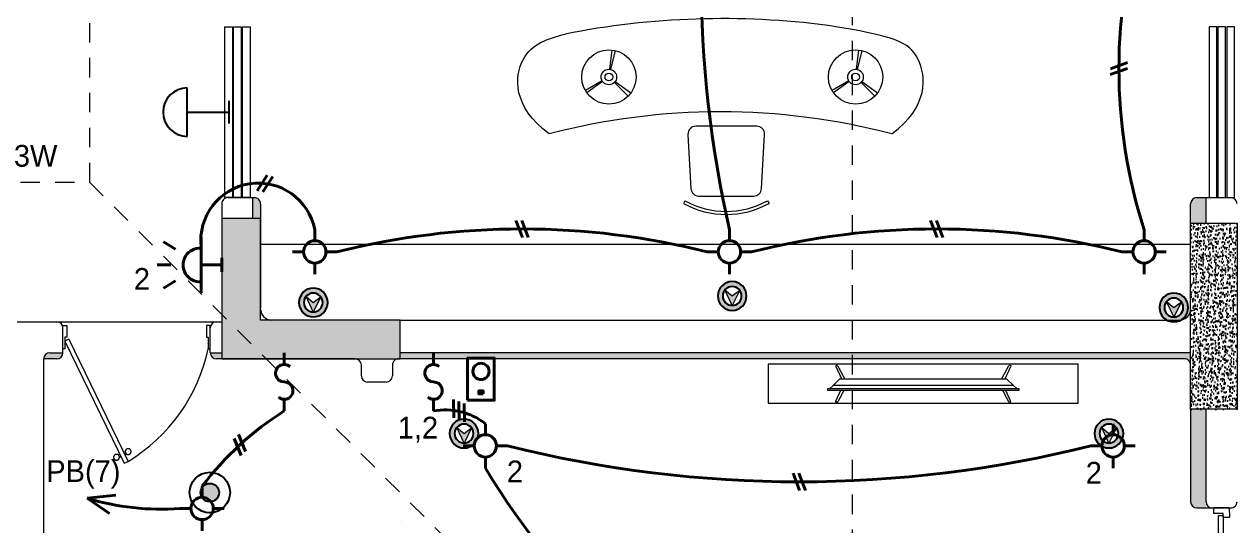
# Model space of a CAD drawing. Header units: metres. Extents: x 14 to 2416, y -346 to 476.
# Drawn here: x 146.2 to 154.02, y -81.39 to -78.15 of the extents above; entities that cross this region are included whole.
import ezdxf

# ---------------------------------------------------------------- set-up
doc = ezdxf.new("R2010")
doc.units = ezdxf.units.M
doc.linetypes.add('0', pattern=[0])
doc.linetypes.add('HIDDEN2', pattern=[0.1875, 0.125, -0.0625])
doc.layers.get('0').update_dxf_attribs({"linetype": '0', "lineweight": 20})
for name, color, linetype, lineweight in [('A-ANNO-TEXT', 20, 'Continuous', 13), ('A-DOOR', 35, 'Continuous', 5), ('A-WALL', 250, 'Continuous', 20), ('baños', 251, 'Continuous', 0), ('Columnas', 7, 'Continuous', 18), ('E Salida Interruptores', 22, 'Continuous', 40), ('E Salida Luces', 22, 'Continuous', 40), ('E Tuberia Emp Losa', 22, 'Continuous', 40), ('MAVA', 1, 'Continuous', 15), ('MOBILIARIOS', 252, 'Continuous', 0), ('piso', 253, 'Continuous', 0)]:
    doc.layers.add(name, color=color, linetype=linetype, lineweight=lineweight)
for name, color, linetype in [('HATCH', 8, 'Continuous'), ('MAVA LUM', 1, 'Continuous'), ('MAVA Luminarias', 1, 'Continuous')]:
    doc.layers.add(name, color=color, linetype=linetype)
doc.layers.add('RELLENO SECCION', color=8, linetype='Continuous', lineweight=0, transparency=0.4)
doc.layers.add('Techos 1', color=7, linetype='HIDDEN2', lineweight=9, true_color=0x42391a)
doc.styles.add('CENTURY GOTHIC', font='GOTHIC.TTF')
doc.styles.add('DIMTEXT', font='dim.shx', dxfattribs={"width": 0.75})
doc.styles.get("Standard").update_dxf_attribs({"font": 'arial.ttf', "height": 0.1875})
pattern_1 = [(49.99999999999999, (114.3310712337616, 55.23879643552809), (0.05829909407872129, -0.005100507372448988), [0.006096000000000001, -0.067056]), (355, (114.3310712337616, 55.23879643552809), (-0.01127789485599019, 0.06113819047649125), [0.004876800000000001, -0.05364498693440001]), (100.4514447, (114.3359294760016, 55.23837139440808), (0.04702119906891305, 0.05603768061190244), [0.005180802815999999, -0.05698887827199999]), (46.18420000000001, (114.3310712337616, 55.25505243552809), (0.08674529308548158, -0.01345354493847269), [0.009144000000000001, -0.100584]), (96.63555760999992, (114.3383000017616, 55.25393131552809), (0.07596932289648096, 0.07917635987127089), [0.0077712074048, -0.08548339461120001]), (351.1841511700001, (114.3310712337616, 55.25505243552809), (0.07596932290079265, 0.07917635986737045), [0.007315189462400001, -0.0804671142144]), (21, (114.3391992337616, 55.25098843552809), (0.0485166052061224, -0.03272486341986804), [0.006096000000000001, -0.067056]), (326.0000000000001, (114.3391992337616, 55.25098843552809), (0.01977664907124706, 0.05894014915914217), [0.004876800000000001, -0.0536448]), (71.45144499999999, (114.3432422841936, 55.24826136356009), (0.06829325416918917, 0.02621528604348968), [0.005180802816000001, -0.056988780032]), (37.50000000000001, (114.3310712337616, 55.23879643552809), (0.0009883530401893813, 0.027057612439409), [0, -0.05299456, 0, -0.05445760000000001, 0, -0.05384800000000001]), (7.499999999999999, (114.3310712337616, 55.23879643552809), (0.02138229200329784, 0.03205778394179824), [0, -0.03104896, 0, -0.05177536000000001, 0, -0.0205232]), (327.5, (114.3129457937616, 55.23879643552809), (0.04338899045339885, -0.001833198077655502), [0, -0.02032, 0, -0.06339840000000001, 0, -0.0841248]), (317.5, (114.3048177937616, 55.23879643552809), (0.04740133804352578, 0.00813647713066657), [0, -0.026416, 0, -0.04210304, 0, -0.0597408])]

# ---------------------------------------------------------------- blocks, each defined once
blk = doc.blocks.new('SUPERFICIAL')
at = {"layer": 'MAVA LUM'}
h = blk.add_hatch(color=256, dxfattribs=at)
h.dxf.hatch_style = 1
edge = h.paths.add_edge_path()
edge.add_arc((0.0007680222040518277, 0.00164824816445952), 0.05899433169421096, 0, 360)
for centre, radius in [((0.0007680222040518242, 0.001648248164459525, -2.044860079902019e-09), 0.1303331775421777), ((0.0007680222040518242, 0.001648248164459525, -2.082755170493061e-09), 0.05932533028086072)]:
    blk.add_circle(centre, radius, dxfattribs=at)
at = {"ltscale": 1e-05, "style": 'DIMTEXT', "flags": 1}
blk.add_attdef('MULTIPLICADOR', (0.09283341111258778, 0.4686524974504209), '', height=0.15, dxfattribs=at)
blk = doc.blocks.new('dl ip')
at = {"layer": 'MAVA', "transparency": 33554687}
h = blk.add_hatch(color=40, dxfattribs=at)
h.dxf.hatch_style = 1
h.paths.add_polyline_path([(94.75742601566844, -111.2087748606267), (94.71091809209081, -111.2482144905869), (94.6623739509123, -111.2113100501469), (94.71091809209065, -111.3091937605638)])
at = {"layer": 'MAVA Luminarias', "linetype": 'Continuous'}
h = blk.add_hatch(color=40, dxfattribs=at)
h.paths.add_polyline_path([(94.61796684585289, -111.2482144905869, 1), (94.80386933832872, -111.2482144905869, 1)])
h.paths.add_polyline_path([(94.77189736206773, -111.2482144905869, -1), (94.64993882211388, -111.2482144905869, -1)], flags=16)
at = {"layer": 'MAVA', "color": 40}
for p, q in [((94.71091809209081, -111.2482144905869), (94.6623739509123, -111.2113100501469)), ((94.6623739509123, -111.2113100501469), (94.71091809209065, -111.3091937605638)), ((94.71091809209065, -111.3091937605638), (94.75742601566844, -111.2087748606267)), ((94.75742601566844, -111.2087748606267), (94.71091809209081, -111.2482144905869))]:
    blk.add_line(p, q, dxfattribs=at)
at = {"layer": 'MAVA Luminarias', "color": 40, "linetype": 'Continuous'}
for radius in [0.09295124623791078, 0.06097926997692545]:
    blk.add_circle((94.71091809209081, -111.2482144905869), radius, dxfattribs=at)
blk = doc.blocks.new('SCONCE 1')
at = {"layer": 'MAVA Luminarias', "color": 5, "linetype": 'Continuous'}
for p, q in [((-1.373654099004398, 0.6793621716306149), (-1.373654099004398, 1.191046028972309)), ((-0.9313628887219636, 0.8161379680049095), (-0.9313628887219636, 1.054270232598014)), ((-1.373654099004398, 0.935204100301462), (-0.9313628887219636, 0.935204100301462))]:
    blk.add_line(p, q, dxfattribs=at)
blk.add_arc((-1.373654099004398, 0.935204100301462), 0.2558419286708471, 90, 270, dxfattribs=at)
blk = doc.blocks.new('A$C2f9b60d5')
at = {"layer": 'A-DOOR'}
for p, q in [((1.633476927054289e-05, 0.1005227153823967), (1.4210854715202e-14, 0.000522715274215102)), ((1.633476927054289e-05, 0.1005227153823967), (0.06001633402468087, 0.1005129145209622)), ((0.06000980011680213, 0.0605129136681839), (0.0600163340244535, 0.1005129131717837)), ((3.540009737625837, 0.06000980278508194), (3.540016271533489, 0.1000098022886817)), ((3.600016270789126, 0.1000000027764258), (3.540016271533716, 0.1000098036378603)), ((3.600016270789126, 0.1000000027764258), (3.600016270789126, 0)), ((0.03499999968198608, 0.00051699810502015), (0, 0.0005227152742079966)), ((0.03500980054343472, 0.06051699736043048), (0.03499999968198608, 0.00051699810502015)), ((0.06000980011680213, 0.0605129136681839), (0.03500980054343472, 0.06051699736043048)), ((3.540009737625837, 0.06000980278508194), (3.565009737199205, 0.06000571909283536)), ((3.565009737199205, 0.06000571909283536), (3.564999936337756, 5.719837425033347e-06)), ((3.564999936337756, 5.719837425033347e-06), (3.599999936019799, 2.668237186753686e-09))]:
    blk.add_line(p, q, dxfattribs=at)
for points in [[(0.6314092330019889, 0.7340958971768075), (1.024707454436111, 0.06038800207075923), (1.050863378287204, 0.07565734714647476), (0.6575651568530816, 0.7493652422525443)], [(2.965838793269256, 0.7337145734945238), (2.572320495568988, 0.06013520305140219), (2.546169561538136, 0.07541309233165805), (2.939687859238404, 0.7489924627748081)], [(0.04460117791131779, 0.0605154306310709), (1.024707454436111, 0.06038800207075923), (1.02470250717073, 0.03010128506361553), (0.04459623064587959, 0.03022871362392721)], [(3.552426772093781, 0.06000777449115446), (2.572320495568988, 0.06013520305140219), (2.572315548303663, 0.02984848604425849), (3.552421824828457, 0.02972105748401077)]]:
    blk.add_lwpolyline(points, close=True, dxfattribs=at)
at = {"layer": 'A-DOOR', "linetype": 'HIDDEN2'}
for centre, start, end in [((0.9599614829443794, -0.04884636815482679), 10.76134296711832, 110.7488073156987), ((2.637030777241819, -0.04912031355443247), 69.23247441770859, 169.2199387662857)]:
    blk.add_arc(centre, 0.8535720901146175, start, end, dxfattribs=at)
blk = doc.blocks.new('puerta 1.00')
at = {"layer": 'A-DOOR'}
for p, q in [((-0.1499909777825792, -0.01249999999998863), (-0.9369131065861893, -0.3949003899592327)), ((-0.1376018300305759, -0.03799499105906534), (-0.9245239588341292, -0.4203953810183521)), ((-0.1376018300305759, -0.03799499105906534), (-0.1499909777825792, -0.01249999999998863)), ((-0.8945933787151716, -0.3743353558235185), (-0.8995626804436938, -0.3641092849366885)), ((-0.8776654875668441, -0.3661093421694943), (-0.8826347892953663, -0.3558832712826359)), ((-0.9369131065861893, -0.3949003899592185), (-0.9245239588341292, -0.4203953810182952)), ((-0.8822042309632252, -0.3998303468828937), (-0.8772349292346462, -0.4100564177697379)), ((-0.8652763398148409, -0.391604333228571), (-0.8603070380863755, -0.4018304041154153))]:
    blk.add_line(p, q, dxfattribs=at)
for points in [[(-0.05000000000000002, 0), (-0.04999999999977264, -0.02502577938815875), (-0.1250000000001364, -0.02502577938815875), (-0.1250000000001364, -0.01249999999998863), (-0.2000000000002728, -0.01249999999998863), (-0.2000000000002728, 0), (-0.05000000000000002, 0)], [(-0.05000000000000002, -0.949999999999676), (-0.04999999999977264, -0.9249742206115172), (-0.1250000000001364, -0.9249742206115172), (-0.1250000000001364, -0.9374999999996874), (-0.2000000000002728, -0.9374999999996874), (-0.2000000000002728, -0.949999999999676), (-0.05000000000000002, -0.949999999999676)]]:
    blk.add_lwpolyline(points, dxfattribs=at)
blk.add_arc((0.0366406024470507, 0.1601847667154885), 1.12290276596214, 211.1335814021241, 257.8342745107439, dxfattribs=at)
for points in [[(-0.8982293876285894, -0.3641570476290497), (-0.9032723932726299, -0.3641552480922314), (-0.9120053357341931, -0.3591091255589873), (-0.9170452244890726, -0.3503725840241714), (-0.9170416254155498, -0.3402865727359341), (-0.9119955028824052, -0.3315536302744846), (-0.9032589613473192, -0.3265137415195056), (-0.8931729500592382, -0.3265173405931563), (-0.8844400075977319, -0.3315634631261162), (-0.8794001188427956, -0.3403000046612163), (-0.8794037179163752, -0.3503860159494536), (-0.8844498404495198, -0.3591189584108889), (-0.8931863819846058, -0.3641588471658821), (-0.8982293876285894, -0.3641570476290497)], [(-0.8616537628267338, -0.4394241479959078), (-0.8666967684707743, -0.4394223484592317), (-0.8754297109322806, -0.4343762259259734), (-0.8804695996872169, -0.4256396843908874), (-0.8804660006136942, -0.4155536731029486), (-0.8754198780805496, -0.4068207306414706), (-0.8666833365455204, -0.4017808418864917), (-0.8565973252574395, -0.4017844409598581), (-0.8478643827958763, -0.4068305634931022), (-0.8428244940409968, -0.4155671050282024), (-0.8428280931145196, -0.4256531163161554), (-0.8478742156476073, -0.4343860587779034), (-0.8566107571826933, -0.4394259475325839), (-0.8616537628267338, -0.4394241479959078)]]:
    blk.add_open_spline(points, degree=2, dxfattribs=at)
blk = doc.blocks.new('A$C89702949')
at = {"layer": 'HATCH'}
h = blk.add_hatch(dxfattribs=at)
h.set_pattern_fill('AR-CONC', color=256, scale=0.00032)
h.set_pattern_definition(pattern_1)
h.paths.add_polyline_path([(14.64988292747904, 6.654577632321718), (14.3998829274783, 6.654577632321718), (14.39988292747819, 5.750000000010118), (15.55000000007976, 5.750000000010118), (15.55000000007976, 6.000000000010118), (14.64988292749723, 6.000000000010061)])
h = blk.add_hatch(dxfattribs=at)
h.set_pattern_fill('AR-CONC', color=256, scale=0.00032)
h.set_pattern_definition(pattern_1)
h.paths.add_polyline_path([(20.94999999999976, 5.425000000010868), (20.64999999999964, 5.425000000010868), (20.64999999999964, 6.624538815822746), (20.94999999999976, 6.624538815822746)])
at = {"layer": 'Columnas'}
blk.add_lwpolyline([(14.64988292747904, 6.654577632321718), (14.3998829274783, 6.654577632321718), (14.39988292747819, 5.750000000010118), (15.55000000007976, 5.750000000010118), (15.55000000007976, 6.000000000010118), (14.64988292749723, 6.000000000010061), (14.64988292747904, 6.654577632321718)], dxfattribs=at)
blk.add_lwpolyline([(20.94999999999976, 5.425000000010868), (20.64999999999964, 5.425000000010868), (20.64999999999964, 6.624538815822746), (20.94999999999976, 6.624538815822746)], close=True, dxfattribs=at)
blk = doc.blocks.new('PL BASE 2N NASAS 09')
at = {"layer": 'RELLENO SECCION', "true_color": 0xc7c8ca}
h = blk.add_hatch(color=9, dxfattribs=at)
h.dxf.hatch_style = 1
h.paths.add_polyline_path([(173.2974292255238, -18.45172817265392, 0.4142135623731447), (173.2574292255238, -18.41172817265392), (173.2472601412863, -18.41172817265392), (173.2472601339304, -18.54622817265393), (173.2974292255238, -18.54622817265393)])
h = blk.add_hatch(color=9, dxfattribs=at)
h.dxf.hatch_style = 1
edge = h.paths.add_edge_path()
edge.add_line((179.3975462903169, -18.41167813665299), (179.3372551490302, -18.41167813666463))
edge.add_arc((179.3372551490302, -18.45167813666465), 0.04000000000000981, 90, 179.9999999999847)
edge.add_line((179.2972551490302, -18.45167813666463), (179.2972551490302, -18.57621695315292))
edge.add_line((179.2972551490302, -18.57621695315292), (179.3972551490663, -18.57621695315292))
edge.add_line((179.3972551490663, -18.57621695315292), (179.3975462903169, -18.41167813665299))
h = blk.add_hatch(color=9, dxfattribs=at)
h.dxf.hatch_style = 1
h.paths.add_polyline_path([(172.0225010935922, -19.41170580496553), (171.9375462980293, -19.41170580496553, 0.4076381610792668), (171.8975564243111, -19.45080580496549), (171.9824936481577, -19.45080580565811, 0.4075101283098921)])
h = blk.add_hatch(color=9, dxfattribs=at)
h.dxf.hatch_style = 1
edge = h.paths.add_edge_path()
edge.add_line((173.0474292255079, -19.41170580496551), (172.9725112198736, -19.41170580496551))
edge.add_arc((173.0125010935919, -19.41080580496546), 0.04000000000004049, 181.28926383636, 269.9999999999593)
edge.add_line((173.0125010935919, -19.45080580496549), (173.0474292255079, -19.45080580496549))
edge.add_line((173.0474292255079, -19.4508058049655), (173.0474292255079, -19.41170580496551))
h.paths.add_polyline_path([(177.1135463058212, -19.41170580496559), (175.1725463720298, -19.41170580496559), (175.1725463720298, -19.45084517058959), (177.1135463058212, -19.45081347604505)])
h.paths.add_polyline_path([(178.3725463720299, -19.41170580496559), (177.1135463058212, -19.41170580496559), (177.1135463058212, -19.45081347604505), (178.3725463720299, -19.4507929178611)])
edge = h.paths.add_edge_path()
edge.add_line((178.3725463720299, -19.41170580496559), (178.3725463720299, -19.4507929178611))
edge.add_line((178.3725463720299, -19.4507929178611), (179.2574794719194, -19.4507784677193))
edge.add_arc((179.2574801250785, -19.49077846771395), 0.03999999999998858, 0, 90.0009355815024, ccw=False)
edge.add_line((179.2974801250785, -19.49077846771395), (179.2974858466813, -19.41170580496559))
edge.add_line((179.2974858466813, -19.41170580496559), (178.3725463720299, -19.41170580496559))
h.paths.add_polyline_path([(175.1725463720298, -19.41170580496559), (174.1975462981095, -19.41170580496559), (174.1975462981095, -19.450861091344), (175.1725463720298, -19.45084517058959)])
h = blk.add_hatch(color=9, dxfattribs=at)
h.dxf.hatch_style = 1
h.paths.add_polyline_path([(179.3975462980497, -19.77580580496478), (179.2975462980287, -19.77580580496478), (179.2975462980294, -20.37179159361927, 0.4142135623727923), (179.3375462980294, -20.41179159361922), (179.3975462980495, -20.41179159361922)])
at = {"layer": 'A-DOOR'}
for points in [[(173.0669823746514, -17.31167813665297), (173.1169823746514, -17.31167813665297), (173.1169823746514, -18.41167813665299), (173.0669823746514, -18.41167813665299)], [(173.1219942356766, -17.31167813665297), (173.1719942356766, -17.31167813665297), (173.1719942356766, -18.41167813665299), (173.1219942356766, -18.41167813665299)], [(173.1800409744075, -17.31167813665297), (173.2300409744075, -17.31167813665297), (173.2300409744075, -18.41167813665299), (173.1800409744075, -18.41167813665299)], [(179.4175344300859, -18.41167813665298), (179.4675344300858, -18.41167813665298), (179.4675344300858, -17.31167813665296), (179.4175344300859, -17.31167813665296)], [(179.472546291111, -18.41167813665298), (179.5225462911111, -18.41167813665298), (179.5225462911111, -17.31167813665296), (179.472546291111, -17.31167813665296)], [(179.530593029842, -18.41167813665298), (179.580593029842, -18.41167813665298), (179.580593029842, -17.31167813665296), (179.530593029842, -17.31167813665296)]]:
    blk.add_lwpolyline(points, close=True, dxfattribs=at)
at = {"layer": 'A-WALL', "transparency": 33554684}
for p, q in [((173.0872601408497, -18.41167813665302), (173.2072601411001, -18.41167813665296)), ((173.0875462980491, -18.41172817265392), (173.2574292255238, -18.41172817265392)), ((179.3372551490302, -18.41167813665301), (179.5575462910209, -18.41167813665295))]:
    blk.add_line(p, q, dxfattribs=at)
at = {"layer": 'A-WALL'}
for p, q in [((173.2472601339304, -18.54622817265393), (173.2472601412863, -18.41172817265392)), ((179.397546298029, -18.57626698915291), (179.3975462903169, -18.41167813665299)), ((173.0472601408498, -18.45167813665302), (173.0472601408498, -19.21170580496565)), ((173.2974292255238, -18.45172817265253), (173.2974292255237, -19.12172568169158)), ((179.2972551490302, -18.57621695315292), (179.2972551490302, -18.45167813666459)), ((168.4875461440039, -19.21170580496563), (171.9825010935922, -19.21170580496565)), ((173.0125010935919, -19.21170580496565), (173.047429225508, -19.21170580496565)), ((174.1975462981095, -19.20080580496553), (179.2275462980294, -19.20080580496558)), ((172.0225010935922, -19.41170580496553), (172.0225010935922, -19.25170580496565)), ((172.9725010935919, -19.41080580496548), (172.9725010935919, -19.25005285760835)), ((171.8975462980293, -19.45170580496552), (171.8975462980291, -21.37170580496555)), ((171.9825010935922, -19.45080580496549), (171.897556424311, -19.45080580496549)), ((171.9375462980293, -19.41170580496553), (172.0225010935922, -19.41170580496553)), ((172.9725010935919, -19.41170580496551), (173.0474292255079, -19.41170580496551)), ((173.9075462980298, -19.45080580496555), (173.0125010935919, -19.45080580496549)), ((179.2975462980294, -19.41170580496559), (174.1975462981095, -19.41170580496559)), ((179.257476803583, -19.45077846785187), (174.1975462981095, -19.450861091344)), ((173.9475462980298, -19.56080580496554), (173.9475462980298, -19.49080580496555)), ((174.1475462980497, -19.49079258350599), (174.1475462980299, -19.56080580496554)), ((174.1075462980299, -19.60080580496554), (173.9875462980298, -19.60080580496554)), ((179.2975462980287, -19.77580580496478), (179.2975462980294, -20.37179159361923)), ((179.3975462980297, -20.37171360127848), (179.3975462980296, -19.77580580496478)), ((179.3375462980294, -20.41179159361922), (179.5575462980497, -20.41179159361921)), ((179.4375462980297, -20.41171360127847), (179.5575462980924, -20.41171360127847))]:
    blk.add_line(p, q, dxfattribs=at)
for centre, radius, start, end in [((173.0872601408498, -18.45167813665302), 0.04, 90.00000000002768, 180.0000006497785), ((173.2574292255238, -18.45172817265391), 0.04, 359.9999999999878, 90), ((179.3372551490302, -18.45167813666463), 0.04, 89.99999999999349, 179.9999999999438), ((179.5575462910209, -18.45167813665295), 0.04, 2.110194726734989e-07, 90.00000000002768), ((173.3674292255237, -19.13080580496555), 0.06999999999999318, 180, 270.0000000000912), ((179.2275462980294, -19.13080580496558), 0.06999999999999318, 269.9999999999088, 0), ((171.9825010935922, -19.25170580496565), 0.04, 0, 90), ((173.0125010935919, -19.25170580496565), 0.04, 90, 180), ((171.9375462980293, -19.45170580496553), 0.04, 90, 179.9999999999935), ((171.9824936481577, -19.41078783009638), 0.04001797556173223, 270.0106600089558, 358.6855732021027), ((173.0125010935919, -19.4108058049655), 0.04, 180, 269.9999999999968), ((173.9075462980298, -19.49080580496555), 0.04, 0, 89.99999999999675), ((174.1875462980497, -19.49079258352042), 0.04, 89.87291434034269, 179.9999999999735), ((179.2574801250785, -19.49077846771396), 0.04, 359.9999999999886, 90.00475761193174), ((173.9875462980298, -19.56080580496554), 0.04, 180, 270), ((174.1075462980299, -19.56080580496554), 0.04, 270, 0), ((179.3375462980294, -20.37179159361923), 0.04, 180.0000000000558, 270.0000000000065), ((179.4375462980297, -20.37171360127847), 0.04, 180.0000000000073, 270), ((179.5575462980924, -20.37171360127847), 0.04, 270, 2.110198797844982e-07)]:
    blk.add_arc(centre, radius, start, end, dxfattribs=at)
at = {"layer": 'MOBILIARIOS'}
blk.add_line((173.2974292255134, -18.7117116441181), (179.2975462980294, -18.7117116441195), dxfattribs=at)
at = {"layer": 'piso'}
blk.add_line((171.9825010935922, -19.21170580496565), (173.0135526185975, -19.21170580496565), dxfattribs=at)
at = {"layer": 'Techos 1'}
for p, q in [((172.1942857632047, -12.11172817273774), (172.1942857632047, -18.31170580500334)), ((160.0475462980299, -18.31170580500288), (172.1942857632047, -18.31170580500334)), ((172.1942857632047, -18.31170580500334), (176.0975462980299, -22.21176698887071))]:
    blk.add_line(p, q, dxfattribs=at)
blk.add_lwpolyline([(180.5083658886492, -9.300908582120115), (177.1135463058211, -9.300908582120115), (177.1135463058212, -21.12254776335566), (180.5083658886493, -21.12254776335566)], close=True, dxfattribs=at)
at = {"color": 1}
blk.add_blockref('A$C89702949', (158.6475462980298, -25.20080580497565), dxfattribs=at)
at = {"color": 1, "xscale": -1, "rotation": 270}
blk.add_blockref('A$C2f9b60d5', (179.4475462966415, -24.0117298720676), dxfattribs=at)
at = {"layer": 'A-DOOR', "rotation": 90.00000000000001}
blk.add_blockref('puerta 1.00', (172.0225010935922, -19.18670580496548), dxfattribs=at)
at = {"layer": 'baños', "linetype": 'Continuous', "flags": 8}
for tag, p in [('MODELNUMBER', (167.1329024166141, -5.630616461235327, 2.857834639711941e-07)), ('TRADENAME', (167.1329024166694, -5.630658418648189, 2.857834639711941e-07)), ('MATERIAL', (167.132902416781, -5.630742991131918, 2.857834639711941e-07)), ('PRODUCT', (167.1329024167253, -5.630700704890167, 2.857834639711941e-07)), ('MODELNUMBER', (168.3076463902173, -5.630616461235327, 2.857834639711941e-07)), ('TRADENAME', (168.3076463902726, -5.630658418648189, 2.857834639711941e-07)), ('MATERIAL', (168.3076463903842, -5.630742991131918, 2.857834639711941e-07)), ('PRODUCT', (168.3076463903285, -5.630700704890167, 2.857834639711941e-07))]:
    blk.add_attdef(tag, p, '', height=2.537174511142602e-05, rotation=180.0000755047861, dxfattribs=at)
at = {"layer": 'baños', "linetype": 'Continuous'}
for tag, p, rotation in [('MODELNUMBER', (169.2428197568918, -19.70646632265289), 180.0000755047722), ('TRADENAME', (169.2427792151639, -19.70642399073245), 180.0000755047722), ('MATERIAL', (169.2430061964403, -19.70633932648513), 180.0000755047722), ('PRODUCT', (169.2430045678992, -19.70638165846137), 180.0000755047722), ('MODELNUMBER', (169.9523880079747, -19.70646632280497), 179.9999244952277), ('TRADENAME', (169.9523880080304, -19.7064239908311), 179.9999244952277), ('MATERIAL', (169.952388008142, -19.7063393268829), 179.9999244952277), ('PRODUCT', (169.9523880080861, -19.706381658857), 179.9999244952277)]:
    blk.add_attdef(tag, p, '', height=2.5399184405861e-05, rotation=rotation, dxfattribs=at)
blk = doc.blocks.new('A$C58f5b6b7')
at = {"layer": 'MOBILIARIOS'}
for points in [[(1.069470840775466e-07, 0.2525811234954745), (2.000000106947084, 0.2525811234954745), (2.000000106947084, 0), (1.069470840775466e-07, 0)], [(0.3820001069470891, 0.1596185134729211), (0.3820001069470891, 0.1691435134729176), (1.618000106947079, 0.1691435134729176), (1.618000106947079, 0.1596185134729211)]]:
    blk.add_lwpolyline(points, close=True, dxfattribs=at)
for points in [[(1.605932393574449, 0.159519432846011), (1.582282151334311, 0.1371998092812277), (1.000000106947084, 0.1371998092812277), (0.4177180625598567, 0.1371998092812277), (0.3940678203197194, 0.159519432846011)], [(1.582282151334311, 0.1371998092812277), (1.539962872616115, 0.09726151347291534), (0.4600373412780527, 0.09726151347290113), (0.4177180625598567, 0.1371998092812277)]]:
    blk.add_lwpolyline(points, dxfattribs=at)
for points, degree in [([(0.4511645361125147, 0.2382135501685951, -0.004703474324619776), (0.446902711392795, 0.2460982481493375, -0.004703474324619776), (0.4415006584346202, 0.2460982481493375, -0.004703474324619776), (0.4324817371493168, 0.2460982481493375, -0.004703474324619776), (0.4368044720420698, 0.2370140929480868, -0.004703474324619776)], 3), ([(0.4368044720420698, 0.2370140929480868, -0.004703474324619776), (0.452572019644947, 0.2030788032105022, -0.004703474324619776), (0.4683395672478241, 0.1691435134729176, -0.004703474324619776)], 2), ([(0.4884981539053115, 0.1691435134729176, -0.004703474324619776), (0.4698313450089131, 0.2036785318207563, -0.004703474324619776), (0.4511645361125147, 0.2382135501685951, -0.004703474324619776)], 2), ([(1.511502059988857, 0.1691435134729176, -0.004703474324619776), (1.530168868885255, 0.2036785318207563, -0.004703474324619776), (1.548835677781653, 0.2382135501685951, -0.004703474324619776)], 2), ([(1.563195741852098, 0.2370140929480868, -0.004703474324619776), (1.547428194249221, 0.2030788032105022, -0.004703474324619776), (1.531660646646344, 0.1691435134729176, -0.004703474324619776)], 2), ([(1.548835677781653, 0.2382135501685951, -0.004703474324619776), (1.553097502501373, 0.2460982481493375, -0.004703474324619776), (1.558499555459548, 0.2460982481493375, -0.004703474324619776), (1.567518476744851, 0.2460982481493375, -0.004703474324619776), (1.563195741852098, 0.2370140929480868, -0.004703474324619776)], 3), ([(0.4368044720420698, 0.0171824033505743, -0.004703474324619776), (0.4554082793266616, 0.05722195841174482, -0.004703474324619776), (0.4740120866112534, 0.09726151347290113, -0.004703474324619776)], 2), ([(0.4950970879554575, 0.09726151347290113, -0.004703474324619776), (0.4731308120339577, 0.05662222980149068, -0.004703474324619776), (0.4511645361125147, 0.01598294613006601, -0.004703474324619776)], 2), ([(1.504903125938711, 0.09726151347291534), (1.52686940186021, 0.05662222980149068), (1.548835677781653, 0.01598294613006601)], 2), ([(1.563195741852098, 0.0171824033505743), (1.544591934567507, 0.05722195841174482), (1.525988127282915, 0.09726151347291534)], 2)]:
    blk.add_open_spline(points, degree=degree, dxfattribs=at)
for points in [[(0.4511645361125147, 0.01598294613006601, -0.004703474324619776), (0.446902711392795, 0.008098248149337905, -0.004703474324619776), (0.4415006577906411, 0.008098248149337905, -0.004703474324619776), (0.432481734999044, 0.008098248149337905, -0.004703474324619776), (0.4368044720420698, 0.0171824033505743, -0.004703474324619776)], [(1.548835677781653, 0.01598294613006601), (1.553097502501373, 0.008098248149337905), (1.558499556103527, 0.008098248149337905), (1.567518478895124, 0.008098248149337905), (1.563195741852098, 0.0171824033505743)]]:
    blk.add_open_spline(points, degree=3, knots=[-0.08544200803406514, -0.08544200803406514, -0.08544200803406514, -0.08544200803406514, -0.04272100910977372, 0, 0, 0, 0], dxfattribs=at)
blk = doc.blocks.new('A$Ca77e88c0')
at = {"layer": 'MOBILIARIOS', "linetype": 'Continuous'}
for p, q in [((-1.01544009112331e-06, 1.345651717750314), (0.2432006324802956, 0.7609629148360568)), ((0.2434936794290365, 0.7602583913973433), (-1.01544009112331e-06, 1.345651717750314))]:
    blk.add_line(p, q, dxfattribs=at)
for points in [[(1.008125358282257, 1.421644926686, 0.1039314940816634), (0.8565039751341033, 1.635341077202924, 0.4816425142703648), (0.6680163613940238, 1.624038728942594, 0.04769290382593253), (0.6541480739223005, 1.598549663945079, 0.04769290382593253)], [(1.008125358282257, 1.421644926686, -0.1039314940816634), (1.052784169101784, 1.163457631906155, -0.4816425142703648), (0.9118832402327826, 1.037750623982532, -0.04769290382593253), (0.8840291604386721, 1.045885245870366, -0.04769290382593253)]]:
    blk.add_lwpolyline(points, format="xyb", dxfattribs=at)
blk.add_circle((0.8492057223544123, 0.4995568400983785), 0.2298709159306602, dxfattribs=at)
for centre, radius, start, end in [((0.5211640327007387, 0.8742309412396736), 0.7364253986046762, 79.5964273083542, 123.141460013839), ((0.6119683532004103, 0.6674222117736832), 0.9011393486706466, 88.3763175299365, 121.4795801063592), ((0.6119683532004103, 0.6674222117736832), 0.9011393486706466, 88.3763175299365, 121.4795801063592), ((0.8582869231260304, 1.456687728374263), 0.2476148482638519, 153.2164631884846, 169.9181615114396), ((0.8582869231260304, 1.456687728374263), 0.2476148482638519, 153.2164631884846, 169.9181615114396), ((0.6433678240385632, 1.584722407389307), 0.01753302070708554, 250.4541552792381, 52.05867932115643), ((0.6433678240385632, 1.584722407389307), 0.01753302070708554, 250.4541552792381, 52.05867932115643), ((0.4617242351280026, 1.186615437588941), 0.5494554148781862, 23.33144091005351, 53.59475911017562), ((0.4617242351280026, 1.186615437588941), 0.5494554148781862, 23.33144091005351, 53.59475911017562), ((0.1420839169161638, 1.468433514878299), 0.03250318277003803, 136.3786589685017, 235.7351286119867), ((0.5865066073011747, 0.2492669453939129), 1.278650277089649, 88.45422214888875, 107.9351379704345), ((0.5865066073011747, 0.2492669453939129), 1.278650277089649, 88.45422214888875, 107.9351379704345), ((1.028085993714569, 1.542618349044474), 0.4157769604742426, 185.8786269019389, 223.4033146908429), ((1.028085993714569, 1.542618349044474), 0.4157769604742426, 185.8786269019389, 223.4033146908429), ((0.482298413593611, 0.5299989606322697), 0.9794968593784246, 111.463132579121, 116.5117549905626), ((0.1421050225162332, 1.468433068013667), 0.03250318277003803, 235.6979299261122, 268.7539358899367), ((0.09954396986930192, 1.319152080382622), 0.102937972921029, 121.9513952527802, 165.0616113181149), ((1.107992018498635, 1.350513738157119), 0.4157769604742426, 181.7664788580354, 219.2911666477421), ((0.4562253716892144, 1.199835429370793), 0.5494554148781862, 351.5750344419301, 21.83835264244334), ((0.4562253716892144, 1.199835429370793), 0.5494554148781862, 351.5750344419301, 21.83835264244334), ((0.1939373106673656, 1.67242391200412), 0.9011393486706546, 283.6902134468298, 316.793476027593), ((0.1939373106673656, 1.67242391200412), 0.9011393486706546, 283.6902134468298, 316.793476027593), ((0.2765880960448328, 1.462223714828781), 0.7364253986046891, 282.028333531872, 325.5733662439656), ((-0.1205687898320491, 1.949169354831611), 1.278650277089682, 297.2346555881981, 316.715571410285), ((-0.1205687898320491, 1.949169354831611), 1.278650277089682, 297.2346555881981, 316.715571410285), ((0.9273403582897402, 1.290674172802198), 0.2476148482638519, 235.2516320466443, 251.9533303586874), ((0.9273403582897402, 1.290674172802198), 0.2476148482638519, 235.2516320466443, 251.9533303586874), ((0.86662271729125, 1.047988231063002), 0.01753302070708554, 353.1111142346953, 154.7156382658125), ((0.86662271729125, 1.047988231063002), 0.01753302070708554, 353.1111142346953, 154.7156382658125), ((0.4307414685147535, 0.7744627313236947), 0.03250318277003803, 136.3786589685017, 169.4346649323377), ((0.4307414685147535, 0.7744627313236947), 0.03250318277003803, 136.3786589685017, 169.4346649323377), ((0.2948204551025526, 0.849487245464843), 0.102937972921029, 240.0913590082954, 283.2015750736196), ((0.005241825943642198, 1.67738085465426), 0.9794968593784247, 288.6412153358525, 293.6898377472875), ((0.4307414685147535, 0.7744627313236947), 0.03250318277003803, 169.4346649323377, 268.7911345856439)]:
    blk.add_arc(centre, radius, start, end, dxfattribs=at)
blk = doc.blocks.new('PL MUEBLES 2N NASAS 09')
at = {"layer": 'A-ANNO-TEXT'}
blk.add_line((224.1187645911897, 42.21552146579835), (224.1193915356409, 42.2155214657983), dxfattribs=at)
at = {"layer": 'MOBILIARIOS'}
for p, q in [((225.4651263719352, 45.13203718253355), (225.4806307137624, 45.2560719171219)), ((225.4710514164618, 45.13093041370887), (225.5013683695871, 45.25219822622459)), ((227.056542326337, 45.13203718253355), (227.0720466681642, 45.2560719171219)), ((227.0624673708635, 45.13093041370887), (227.0927843239888, 45.25219822622459)), ((225.4155124781028, 45.05761634178491), (225.3069820853344, 44.99559897449073)), ((225.4182379616469, 45.05336137901615), (225.3165212777458, 44.98070660480009)), ((225.494279974264, 45.04706794964152), (225.582668321913, 44.9586796019925)), ((225.4996113087691, 45.05336137901615), (225.6013279926702, 44.98070660480009)), ((227.0069284325046, 45.05761634178491), (226.8983980397362, 44.99559897449073)), ((227.0096539160486, 45.05336137901615), (226.9079372321476, 44.98070660480009)), ((227.0856959286658, 45.04706794964152), (227.1740842763148, 44.9586796019925)), ((227.0910272631709, 45.05336137901615), (227.192743947072, 44.98070660480009)), ((225.9495237831448, 44.28551737678019), (225.9398109245213, 44.26803423125777)), ((226.4823831290751, 44.28551737678019), (226.4920959876986, 44.26803423125777))]:
    blk.add_line(p, q, dxfattribs=at)
blk.add_lwpolyline([(226.0382527793805, 44.31509078811716), (226.3936541328395, 44.31509078811716, 0.3980502806704841), (226.4435771504998, 44.36231728713612), (226.4630215949442, 44.71231728713603, 0.4305637126590388), (226.4130985772838, 44.76509078811721), (226.0188083349361, 44.76509078811721, 0.4305637126590388), (225.9688853172757, 44.71231728713603), (225.9883297617201, 44.36231728713612, 0.3980502806704841)], format="xyb", close=True, dxfattribs=at)
for centre, radius in [((225.4589246352044, 45.08242328870112), 0.1750000000000007), ((227.0503405896062, 45.08242328870112), 0.1750000000000007), ((225.4589246352044, 45.08242328870112), 0.05000000000000071), ((225.4589246352044, 45.08242328870112), 0.02500000000000213), ((227.0503405896062, 45.08242328870112), 0.05000000000000071), ((227.0503405896062, 45.08242328870112), 0.02500000000000213)]:
    blk.add_circle(centre, radius, dxfattribs=at)
for centre, radius, start, end in [((226.1931699328466, 40.2176871504942), 5.240967372444364, 82.54918190308747, 101.19032469346), ((226.1788276698132, 40.51665825568692), 4.341647544480189, 75.25051085551087, 104.7494891444891), ((226.21595345611, 44.76509078811721), 0.5686122742864268, 240.9453959009042, 299.0546040990957), ((226.21595345611, 44.76509078811721), 0.5486122742864268, 240.9453959009042, 299.0546040990957)]:
    blk.add_arc(centre, radius, start, end, dxfattribs=at)
for points in [[(227.2841821580775, 44.71524073740203), (227.522668629112, 44.89435139992649), (227.496028618664, 45.27659719914179), (227.2961011662806, 45.34655551293501), (226.8727929099173, 45.4144026139446)], [(225.073473181549, 44.71524073740203), (224.8349867105144, 44.89435139992649), (224.8616267209625, 45.27659719914179), (225.0656960037026, 45.32867329012272), (225.17606221588, 45.3590129416801)]]:
    blk.add_open_spline(points, degree=3, dxfattribs=at)
blk.add_blockref('PL BASE 2N NASAS 09', (49.91427858474094, 62.7170073077223))
at = {"layer": 'MOBILIARIOS', "xscale": -1}
for name, p, rotation in [('A$Ca77e88c0', (221.4492712684084, 47.19343807951592), 123.8268872980607), ('A$C58f5b6b7', (226.487105895031, 43.23267227851765, 0.004703474324619776), 180)]:
    blk.add_blockref(name, p, dxfattribs=dict(at, rotation=rotation))
blk = doc.blocks.new('A$C595364de')
blk.add_blockref('PL MUEBLES 2N NASAS 09', (-199.5618248827464, -36.60520150275667))
blk = doc.blocks.new('*U486')
at = {"layer": 'E Salida Luces', "linetype": 'Continuous'}
for p, q in [((-9.60157731100253e-10, 0.3583167230383078), (-9.60157731100253e-10, 0.1807167230382741)), ((-0.3576000009601417, 0.0007167230382740808), (-0.1800000009601577, 0.0007167230382740808)), ((0.1799999990398423, 0.0007167230382740808), (0.3575999990398831, 0.0007167230382740808)), ((-9.60157731100253e-10, -0.1792832769617259), (-9.60157731100253e-10, -0.3568832769617241))]:
    blk.add_line(p, q, dxfattribs=at)
blk.add_circle((-9.60157731100253e-10, 0.0007167230382740808), 0.18, dxfattribs=at)
blk = doc.blocks.new('*U612')
at = {"layer": 'E Salida Interruptores'}
for p, q in [((-3.469446951953614e-17, -0.0749999999998181), (0, 0)), ((-1.387778780781446e-16, -0.2999999999992724), (-1.387778780781446e-16, -0.3749999999990906))]:
    blk.add_line(p, q, dxfattribs=at)
for centre, start, end in [((-5.551115123125783e-17, -0.1312499999994543), 270, 131.8103148957325), ((-9.71445146547012e-17, -0.2437499999996363), 90, 311.8103148957324)]:
    blk.add_arc(centre, 0.05624999999999999, start, end, dxfattribs=at)
blk = doc.blocks.new('*U370')
for p, q in [((0.0253141346895198, 1.36768563256124), (-1.049365633910415, -1.482582077079989)), ((0.9871624071160828, 1.36768563256124), (-0.0875173614838527, -1.482582077079989))]:
    blk.add_line(p, q)
blk = doc.blocks.new('*U669')
at = {"xscale": 0.03937007874015751, "yscale": 0.03937007874015751, "zscale": 0.03937007874015751, "rotation": 313.1632524901191}
blk.add_blockref('*U370', (0.002484775011800984, 0.0006566846173163579), dxfattribs=at)
blk = doc.blocks.new('*U452')
at = {"layer": 'E Salida Interruptores'}
for p, q in [((-9.184850993582873e-18, -0.0749999999998181), (0, 0)), ((-3.673940397433149e-17, -0.2999999999992724), (-4.592425496791436e-17, -0.3749999999990905))]:
    blk.add_line(p, q, dxfattribs=at)
for centre, start, end in [((-1.607348923874218e-17, -0.1312499999994543), 48.18968510426747, 270), ((-2.985076572917218e-17, -0.2437499999996362), 228.1896851042675, 89.99999999999999)]:
    blk.add_arc(centre, 0.05624999999999999, start, end, dxfattribs=at)
blk = doc.blocks.new('*U574')
at = {"xscale": 0.03937007874015751, "yscale": 0.03937007874015751, "zscale": 0.03937007874015751, "rotation": 203.1465390800347}
blk.add_blockref('*U370', (-0.0002394441672903831, -0.002558383554539308), dxfattribs=at)
blk = doc.blocks.new('*U678')
at = {"xscale": 0.03937007874015751, "yscale": 0.03937007874015751, "zscale": 0.03937007874015751, "rotation": 89.74966922176239}
blk.add_blockref('*U370', (-0.002258962305054953, 0.001236956907741818), dxfattribs=at)
blk = doc.blocks.new('*U474')
at = {"layer": 'E Salida Luces', "flags": 128}
for points in [[(-0.08605311879808432, -0.2721623183460882), (0.08605311879806939, -0.272162318346093), (0.08605311879807685, -2.359223927328458e-15), (-0.08605311879807685, 2.359223927328458e-15)], [(0.01496792151009965, -0.2300979348947298), (-0.01496792151011227, -0.230097934894729), (-0.01496792151011177, -0.2119278464815575), (0.01496792151010014, -0.2119278464815583)]]:
    blk.add_lwpolyline(points, close=True, dxfattribs=at)
at = {"layer": 'E Salida Luces'}
blk.add_circle((-2.355754480376504e-15, -0.08586226543411613), 0.05230070778634398, dxfattribs=at)
blk = doc.blocks.new('*U704')
at = {"xscale": 0.03937007874015751, "yscale": 0.03937007874015751, "zscale": 0.03937007874015751, "rotation": 0.6436955884595266}
blk.add_blockref('*U370', (0.001196393775211257, 0.002277968377988552), dxfattribs=at)
blk = doc.blocks.new('*U386')
at = {"layer": 'E Salida Luces'}
for p, q in [((-0.2225739113957845, 0.1501985895607729), (-0.2225739113957846, 0.3003971791215461)), ((-0.6254299427144647, 0.2502025325581709), (-0.4978370420472875, 0.1709581762582964)), ((-0.2225739113957845, 0.1501985895607729), (-0.2225739113957841, -0.1501985895607734)), ((-0.2225739113957843, -2.471066811124793e-16), (0, 0)), ((8.337696619829701e-17, -0.07509929478038657), (-8.337696619829701e-17, 0.07509929478038657)), ((-0.6968041184348976, -7.736079759400579e-16), (-0.5466055288741245, -6.068540435434638e-16)), ((-0.6254299427144643, -0.2502025325581722), (-0.4977733454474863, -0.1710606928059524)), ((-0.222573911395784, -0.3003971791215465), (-0.2225739113957841, -0.1501985895607734))]:
    blk.add_line(p, q, dxfattribs=at)
blk.add_arc((-0.2348303712726834, -2.607140850682084e-16), 0.1811047228764017, 86.11947953947046, 273.8805204605295, dxfattribs=at)
blk = doc.blocks.new('*U692')
at = {"xscale": 0.03937007874015751, "yscale": 0.03937007874015751, "zscale": 0.03937007874015751, "rotation": 78.19877193958575}
blk.add_blockref('*U370', (-0.001966101729630745, 0.001663769747900345), dxfattribs=at)
blk = doc.blocks.new('*U737')
at = {"layer": 'E Tuberia Emp Losa', "linetype": 'Continuous'}
for p, q in [((0, 0), (0.1409001534156125, -0.1878954107747609)), ((0.2148930890974945, -0.04793711412039068), (0, 0))]:
    blk.add_line(p, q, dxfattribs=at)

msp = doc.modelspace()

# ---------------------------------------------------------------- linework, layer by layer
at = {"layer": 'E Salida Luces'}
for centre, radius, start, end in [((157.9238848107274, -77.84601175231495), 7.355724401179678, 167.1815897488466, 192.8184102511512), ((156.6630597075676, -78.43990693194625), 3.398837453424643, 162.2168087631782, 197.7831912368153), ((147.7118710681963, -79.5493668393627), 0.3713928238880451, 11.08418506622565, 186.398201951504), ((149.4139073813975, -84.36216038208218), 4.889319886067504, 75.85867604711757, 104.1413239528818), ((152.08905045654, -84.3621603820819), 4.889319886067222, 75.85867604711709, 104.1413239528826), ((148.9511810699005, -82.34941566164042), 2.012700434366951, 122.1852446942904, 142.7527107459073), ((148.9186418592515, -81.05725562059665), 0.4183124456282286, 51.92325755005903, 100.5437320725494), ((151.2016220010303, -73.33818619152673), 7.764351236557408, 255.9726694442227, 284.0273305557769), ((153.7275018610413, -78.24812083650095), 5.325490625048905, 211.2903198238586, 241.6829918656132), ((147.0835631647711, -79.64138125637469), 1.637456347396895, 253.0718904931624, 274.2870977068679)]:
    msp.add_arc(centre, radius, start, end, dxfattribs=at)

# ---------------------------------------------------------------- block references
at = {"layer": 'A-ANNO-TEXT'}
msp.add_blockref('A$C595364de', (124.0766220010059, -86.97110616037182), dxfattribs=at)
at = {"layer": 'E Salida Luces', "xscale": 0.4, "yscale": 0.4, "zscale": 0.4, "rotation": 180}
for p in [(148.0763358434422, -79.62071947115642), (150.7514789185847, -79.62071947115642), (153.4266219937271, -79.62071947115642), (149.1766220006463, -80.87071947115645), (153.2266220006462, -80.87071947115645), (147.3490098566827, -81.27396929943728)]:
    msp.add_blockref('*U486', p, dxfattribs=at)
at = {"layer": 'E Salida Luces', "color": 1, "xscale": -0.6, "yscale": 0.6, "zscale": 0.6, "rotation": 180}
msp.add_blockref('*U386', (147.4763358425012, -79.70516585240844), dxfattribs=at)
at = {"layer": 'E Salida Luces', "color": 1}
msp.add_blockref('*U474', (149.1485452075763, -80.30508594742652), dxfattribs=at)
at = {"layer": 'E Tuberia Emp Losa'}
for name, p, xscale, yscale, zscale, rotation in [('*U704', (153.264222254143, -78.43990693194608), -0.9842519685039484, 0.9842519685039484, 0.9842519685039484, 270), ('*U692', (147.7546229737927, -79.18044285780587), 0.9842519685039597, 0.9842519685039597, 0.9842519685039597, 270), ('*U678', (149.4139073813975, -79.4728404960147), -0.9842519685039484, 0.9842519685039484, 0.9842519685039484, 270), ('*U678', (152.08905045654, -79.4728404960147), -0.9842519685039484, 0.9842519685039484, 0.9842519685039484, 270), ('*U574', (148.9890586267663, -80.63707909391306), -0.9842519685039482, 0.9842519685039482, 0.9842519685039484, 183.365362806905), ('*U574', (149.0241309938971, -80.64969290854057), -0.9842519685039482, 0.9842519685039482, 0.9842519685039484, 183.365362806905), ('*U669', (147.5922240190126, -80.86476123304668), 0.9842519685039597, 0.9842519685039597, 0.9842519685039597, 270), ('*U678', (151.2016220010303, -81.10253742808416), -0.9842519685039484, 0.9842519685039484, 0.9842519685039484, 270), ('*U737', (146.6067824217023, -81.20788801112184), -0.7999999999999922, 0.7999999999999919, 0.799999999999992, 132.979339109847)]:
    msp.add_blockref(name, p, dxfattribs=dict(at, xscale=xscale, yscale=yscale, zscale=zscale, rotation=rotation))
at = {"layer": 'E Tuberia Emp Losa', "xscale": -1}
msp.add_blockref('*U612', (147.8790993988113, -80.27100616037174), dxfattribs=at)
at = {"layer": 'E Tuberia Emp Losa'}
msp.add_blockref('*U452', (148.8420965548139, -80.27100616037177), dxfattribs=at)
at = {"layer": 'MAVA Luminarias', "color": 251, "xscale": 0.6101999921123585, "yscale": 0.6101999921123585, "zscale": 0.6101999921123585}
msp.add_blockref('SCONCE 1', (148.0916790935567, -79.29076769503604), dxfattribs=at)
at = {"layer": 'MAVA Luminarias', "xscale": -1}
for p in [(242.7774411056853, 31.30113118882757), (245.4801116872497, 31.34327802072838), (248.3294077256201, 31.26888870995515), (243.7500621258273, 30.45679866628335), (247.9107646316747, 30.45679866628335)]:
    msp.add_blockref('dl ip', p, dxfattribs=at)
at = {"layer": 'MAVA Luminarias'}
msp.add_blockref('SUPERFICIAL', (147.3984356980075, -81.17316897806293, 2.082755170493061e-09), dxfattribs=at)

# ---------------------------------------------------------------- texts
at = {"layer": 'E Tuberia Emp Losa', "char_height": 0.14, "attachment_point": 5, "style": 'CENTURY GOTHIC'}
for s, insert, width in [('3W', (146.2753500295143, -79.0025320231216), 0.836736928961454), ('2', (146.9610032891933, -79.79509420421678), 0.1626231850809075), ('1,2', (148.7417323631817, -80.76631207787432), 0.3749586721966519), ('PB(7) ', (146.5831654331996, -81.05446175672114), 0.583760232545377), ('2', (149.3675726595684, -81.03492457291577), 0.1626231850809075), ('2', (153.1023446758627, -81.04391843918711), 0.1626231850809075)]:
    msp.add_mtext(s, dxfattribs=dict(at, insert=insert, width=width))

doc.saveas('drawing.dxf')
